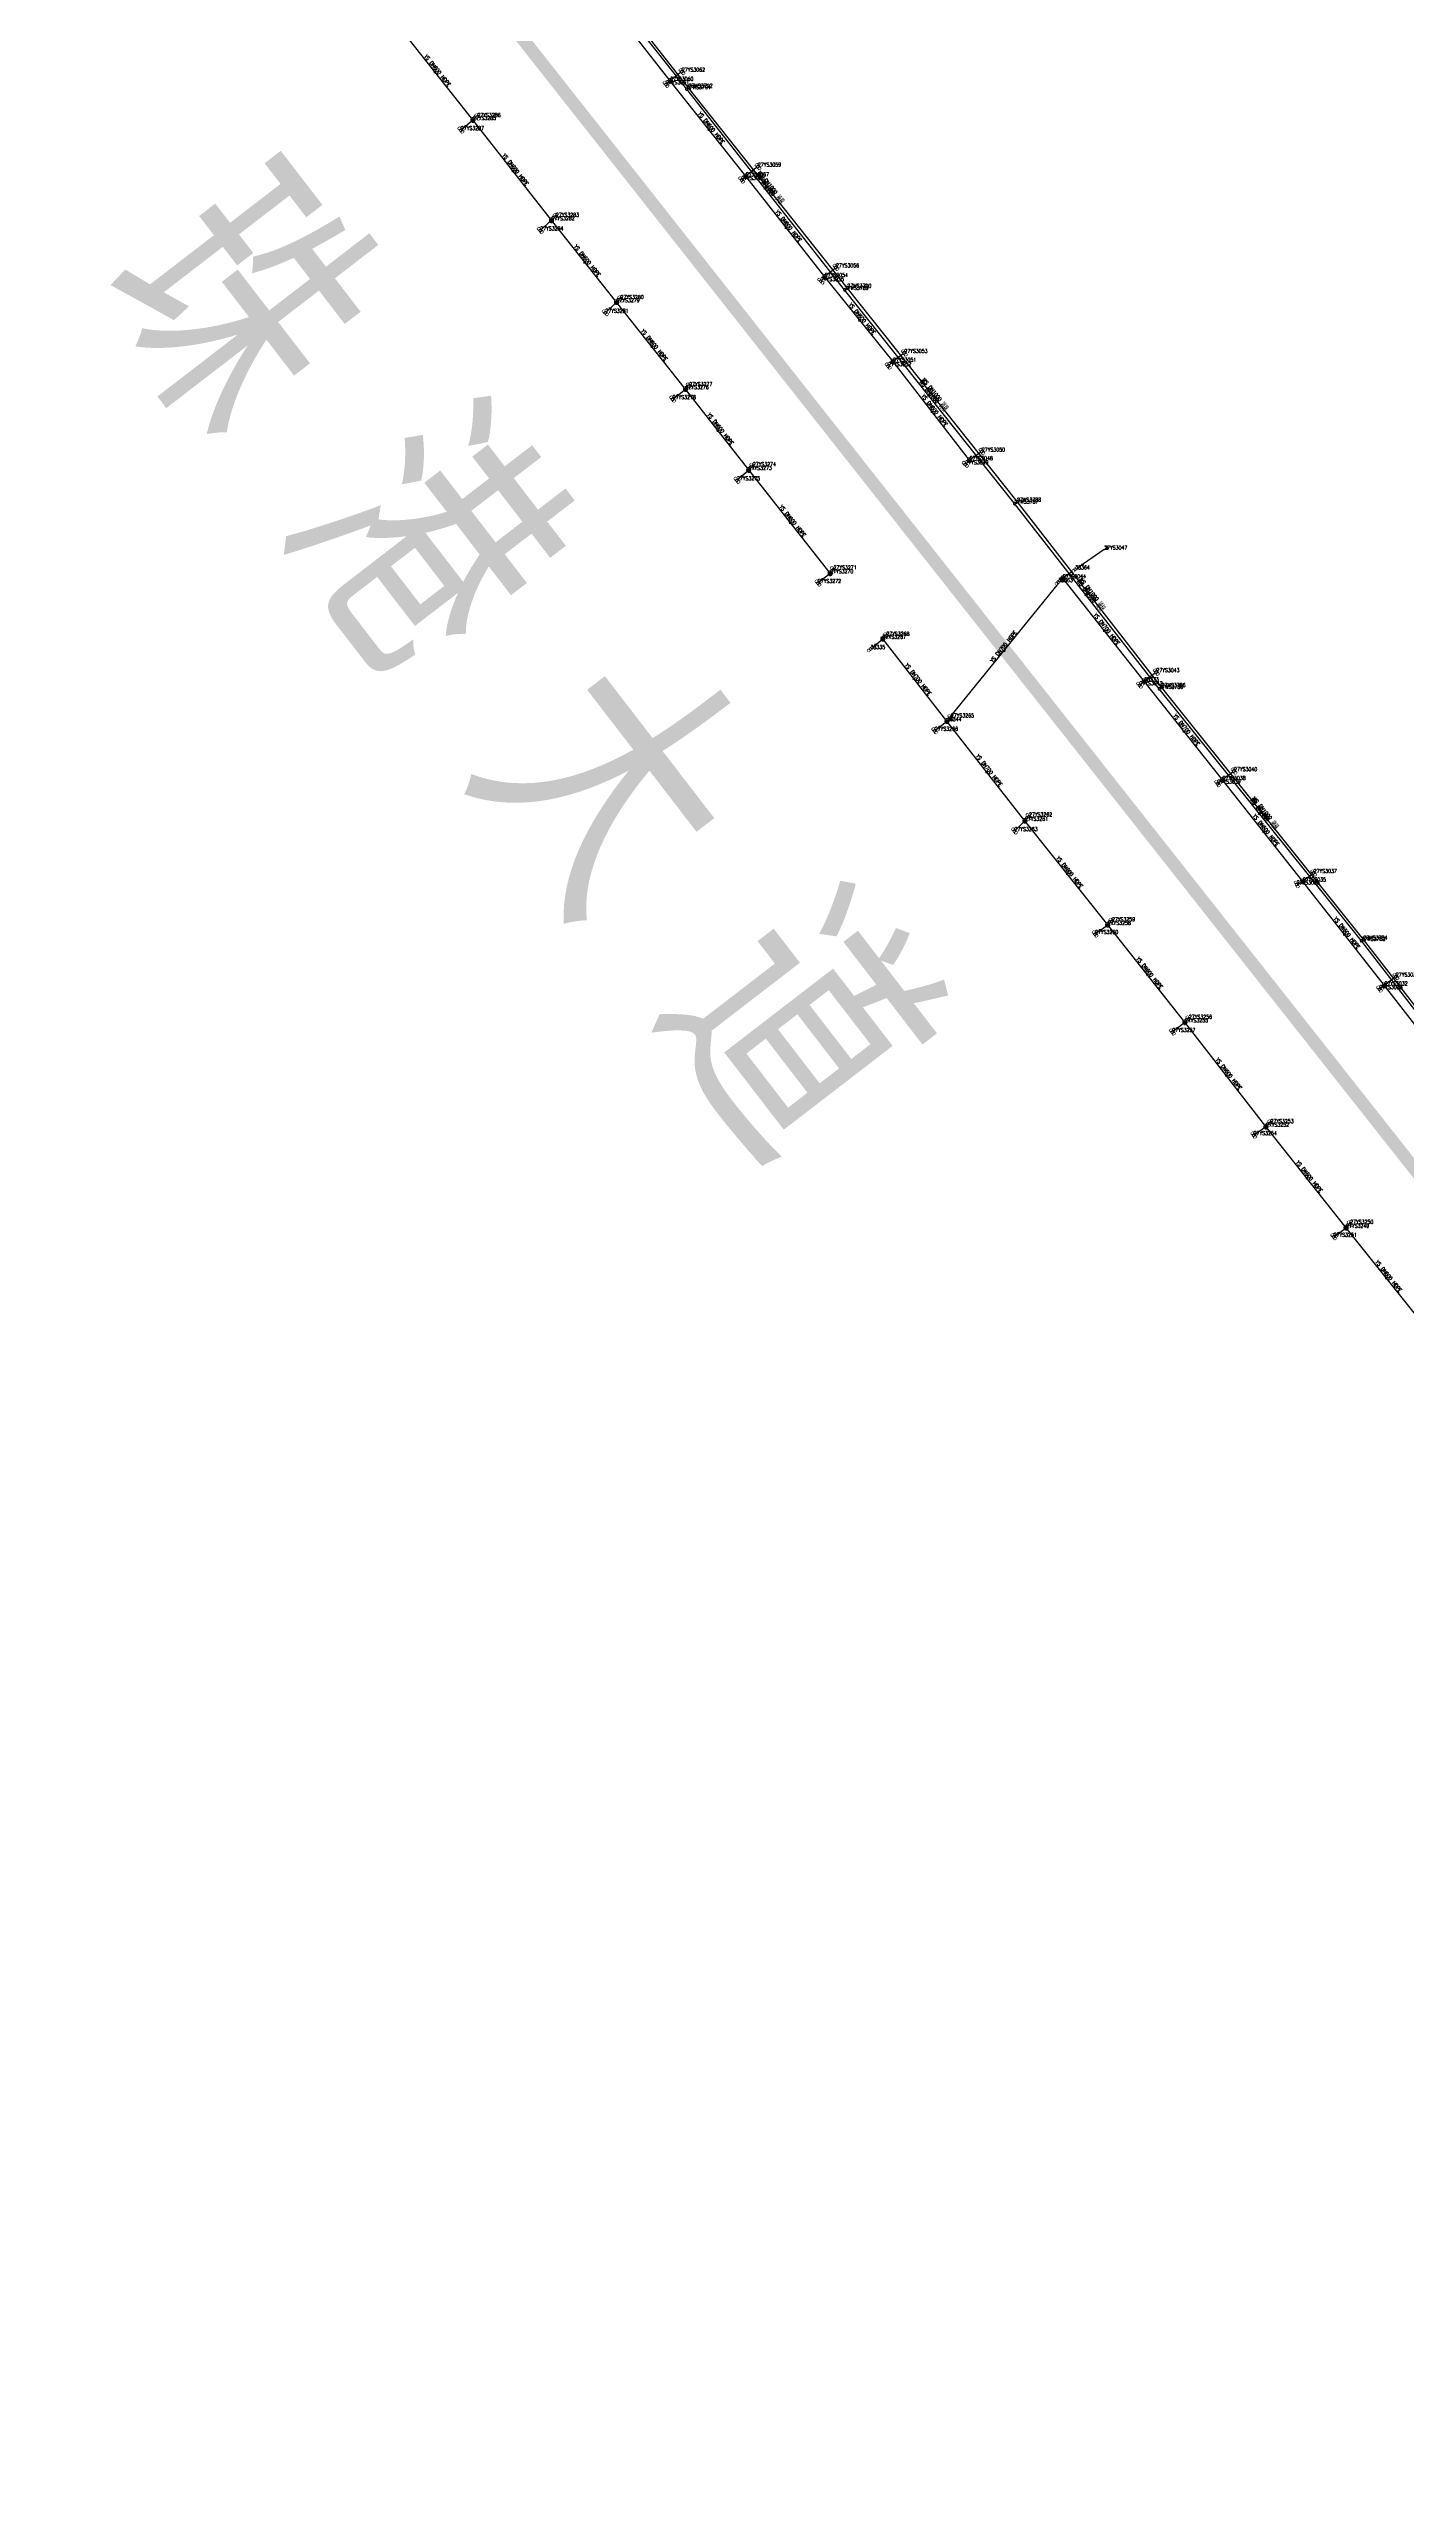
# Model space of a CAD drawing. Extents: x 78813 to 99477, y 2421021 to 2448125.
# Drawn here: x 82827 to 83145, y 2432864 to 2433437 of the extents above; entities that cross this region are included whole.
import ezdxf
from ezdxf.enums import TextEntityAlignment as Align

# ---------------------------------------------------------------- set-up
doc = ezdxf.new("R2010")
doc.units = 0
doc.set_wipeout_variables(frame=1)
doc.layers.get('0').update_dxf_attribs({"linetype": 'CONTINUOUS'})
for name, color, linetype in [('DX_WS', 16, 'CONTINUOUS'), ('DX_YS', 42, 'CONTINUOUS'), ('道路', 5, 'CONTINUOUS')]:
    doc.layers.add(name, color=color, linetype=linetype)
for name, color, linetype, true_color in [('WSLINE', 7, 'CONTINUOUS', 0x7f0000), ('YSANNEXE', 7, 'CONTINUOUS', 0xcc9900), ('YSLINE', 7, 'CONTINUOUS', 0xcc9900)]:
    doc.layers.add(name, color=color, linetype=linetype, true_color=true_color)
doc.layers.add('道路名称', color=7, linetype='CONTINUOUS', lineweight=0)
doc.styles.add('CcNameZT', font='txt.SHX', dxfattribs={"width": 0.8, "bigfont": 'HZTXT.SHX'})
doc.styles.get("Standard").update_dxf_attribs({"font": 'txt.shx', "bigfont": 'hztxt.shx'})
doc.styles.add('宋体0.7', font='', dxfattribs={"width": 0.7})
doc.styles.get('宋体0.7').set_extended_font_data('SimSun')

# ---------------------------------------------------------------- blocks, each defined once
blk = doc.blocks.new('PS管线点')
blk.add_wipeout([(0.5, 0), (0.5, 0), (0.5, 0.1), (0.5, 0.1), (0.5, 0.1), (0.5, 0.2), (0.5, 0.2), (0.4, 0.2), (0.4, 0.3), (0.4, 0.3), (0.4, 0.3), (0.4, 0.3), (0.3, 0.4), (0.3, 0.4), (0.3, 0.4), (0.2, 0.4), (0.2, 0.4), (0.2, 0.5), (0.2, 0.5), (0.1, 0.5), (0.1, 0.5), (0.1, 0.5), (0, 0.5), (0, 0.5), (-0.1, 0.5), (-0.1, 0.5), (-0.1, 0.5), (-0.2, 0.5), (-0.2, 0.5), (-0.2, 0.4), (-0.3, 0.4), (-0.3, 0.4), (-0.3, 0.4), (-0.3, 0.4), (-0.4, 0.3), (-0.4, 0.3), (-0.4, 0.3), (-0.4, 0.3), (-0.4, 0.2), (-0.5, 0.2), (-0.5, 0.2), (-0.5, 0.1), (-0.5, 0.1), (-0.5, 0.1), (-0.5, 0), (-0.5, 0), (-0.5, 0), (-0.5, -0.1), (-0.5, -0.1), (-0.5, -0.1), (-0.5, -0.2), (-0.5, -0.2), (-0.4, -0.2), (-0.4, -0.3), (-0.4, -0.3), (-0.4, -0.3), (-0.4, -0.3), (-0.3, -0.4), (-0.3, -0.4), (-0.3, -0.4), (-0.3, -0.4), (-0.2, -0.4), (-0.2, -0.5), (-0.2, -0.5), (-0.1, -0.5), (-0.1, -0.5), (-0.1, -0.5), (0, -0.5), (0, -0.5), (0.1, -0.5), (0.1, -0.5), (0.1, -0.5), (0.2, -0.5), (0.2, -0.5), (0.2, -0.4), (0.2, -0.4), (0.3, -0.4), (0.3, -0.4), (0.3, -0.4), (0.4, -0.3), (0.4, -0.3), (0.4, -0.3), (0.4, -0.3), (0.4, -0.2), (0.5, -0.2), (0.5, -0.2), (0.5, -0.1), (0.5, -0.1), (0.5, -0.1)])
blk.add_lwpolyline([(0.5, 0), (0.5, 0), (0.5, 0.1), (0.5, 0.1), (0.5, 0.1), (0.5, 0.2), (0.5, 0.2), (0.4, 0.2), (0.4, 0.3), (0.4, 0.3), (0.4, 0.3), (0.4, 0.3), (0.3, 0.4), (0.3, 0.4), (0.3, 0.4), (0.2, 0.4), (0.2, 0.4), (0.2, 0.5), (0.2, 0.5), (0.1, 0.5), (0.1, 0.5), (0.1, 0.5), (0, 0.5), (0, 0.5), (-0.1, 0.5), (-0.1, 0.5), (-0.1, 0.5), (-0.2, 0.5), (-0.2, 0.5), (-0.2, 0.4), (-0.3, 0.4), (-0.3, 0.4), (-0.3, 0.4), (-0.3, 0.4), (-0.4, 0.3), (-0.4, 0.3), (-0.4, 0.3), (-0.4, 0.3), (-0.4, 0.2), (-0.5, 0.2), (-0.5, 0.2), (-0.5, 0.1), (-0.5, 0.1), (-0.5, 0.1), (-0.5, 0), (-0.5, 0), (-0.5, 0), (-0.5, -0.1), (-0.5, -0.1), (-0.5, -0.1), (-0.5, -0.2), (-0.5, -0.2), (-0.4, -0.2), (-0.4, -0.3), (-0.4, -0.3), (-0.4, -0.3), (-0.4, -0.3), (-0.3, -0.4), (-0.3, -0.4), (-0.3, -0.4), (-0.3, -0.4), (-0.2, -0.4), (-0.2, -0.5), (-0.2, -0.5), (-0.1, -0.5), (-0.1, -0.5), (-0.1, -0.5), (0, -0.5), (0, -0.5), (0.1, -0.5), (0.1, -0.5), (0.1, -0.5), (0.2, -0.5), (0.2, -0.5), (0.2, -0.4), (0.2, -0.4), (0.3, -0.4), (0.3, -0.4), (0.3, -0.4), (0.4, -0.3), (0.4, -0.3), (0.4, -0.3), (0.4, -0.3), (0.4, -0.2), (0.5, -0.2), (0.5, -0.2), (0.5, -0.1), (0.5, -0.1), (0.5, -0.1), (0.5, 0)], close=True)
blk = doc.blocks.new('LX')
for p, q in [((-0.866, 0.5), (0, 0)), ((0, 0), (-0.866, -0.5))]:
    blk.add_line(p, q)
blk = doc.blocks.new('PS雨水井')
blk.add_lwpolyline([(1, 0), (1, 0.1), (1, 0.1), (1, 0.2), (1, 0.3), (0.9, 0.3), (0.9, 0.4), (0.9, 0.5), (0.8, 0.5), (0.8, 0.6), (0.8, 0.6), (0.7, 0.7), (0.7, 0.7), (0.6, 0.8), (0.6, 0.8), (0.5, 0.9), (0.4, 0.9), (0.4, 0.9), (0.3, 1), (0.2, 1), (0.2, 1), (0.1, 1), (0, 1), (0, 1), (-0.1, 1), (-0.2, 1), (-0.2, 1), (-0.3, 1), (-0.4, 0.9), (-0.4, 0.9), (-0.5, 0.9), (-0.6, 0.8), (-0.6, 0.8), (-0.7, 0.7), (-0.7, 0.7), (-0.8, 0.6), (-0.8, 0.6), (-0.8, 0.5), (-0.9, 0.5), (-0.9, 0.4), (-0.9, 0.3), (-1, 0.3), (-1, 0.2), (-1, 0.1), (-1, 0.1), (-1, 0), (-1, -0.1), (-1, -0.1), (-1, -0.2), (-1, -0.3), (-0.9, -0.3), (-0.9, -0.4), (-0.9, -0.5), (-0.8, -0.5), (-0.8, -0.6), (-0.8, -0.6), (-0.7, -0.7), (-0.7, -0.7), (-0.6, -0.8), (-0.6, -0.8), (-0.5, -0.9), (-0.4, -0.9), (-0.4, -0.9), (-0.3, -1), (-0.2, -1), (-0.2, -1), (-0.1, -1), (0, -1), (0, -1), (0.1, -1), (0.2, -1), (0.2, -1), (0.3, -1), (0.4, -0.9), (0.4, -0.9), (0.5, -0.9), (0.6, -0.8), (0.6, -0.8), (0.7, -0.7), (0.7, -0.7), (0.8, -0.6), (0.8, -0.6), (0.8, -0.5), (0.9, -0.5), (0.9, -0.4), (0.9, -0.3), (1, -0.3), (1, -0.2), (1, -0.1), (1, 0)], close=True)
blk.add_wipeout([(1, 0), (1, 0.1), (1, 0.1), (1, 0.2), (1, 0.3), (0.9, 0.3), (0.9, 0.4), (0.9, 0.5), (0.8, 0.5), (0.8, 0.6), (0.8, 0.6), (0.7, 0.7), (0.7, 0.7), (0.6, 0.8), (0.6, 0.8), (0.5, 0.9), (0.4, 0.9), (0.4, 0.9), (0.3, 1), (0.2, 1), (0.2, 1), (0.1, 1), (0, 1), (0, 1), (-0.1, 1), (-0.2, 1), (-0.2, 1), (-0.3, 1), (-0.4, 0.9), (-0.4, 0.9), (-0.5, 0.9), (-0.6, 0.8), (-0.6, 0.8), (-0.7, 0.7), (-0.7, 0.7), (-0.8, 0.6), (-0.8, 0.6), (-0.8, 0.5), (-0.9, 0.5), (-0.9, 0.4), (-0.9, 0.3), (-1, 0.3), (-1, 0.2), (-1, 0.1), (-1, 0.1), (-1, 0), (-1, -0.1), (-1, -0.1), (-1, -0.2), (-1, -0.3), (-0.9, -0.3), (-0.9, -0.4), (-0.9, -0.5), (-0.8, -0.5), (-0.8, -0.6), (-0.8, -0.6), (-0.7, -0.7), (-0.7, -0.7), (-0.6, -0.8), (-0.6, -0.8), (-0.5, -0.9), (-0.4, -0.9), (-0.4, -0.9), (-0.3, -1), (-0.2, -1), (-0.2, -1), (-0.1, -1), (0, -1), (0, -1), (0.1, -1), (0.2, -1), (0.2, -1), (0.3, -1), (0.4, -0.9), (0.4, -0.9), (0.5, -0.9), (0.6, -0.8), (0.6, -0.8), (0.7, -0.7), (0.7, -0.7), (0.8, -0.6), (0.8, -0.6), (0.8, -0.5), (0.9, -0.5), (0.9, -0.4), (0.9, -0.3), (1, -0.3), (1, -0.2), (1, -0.1)])
for p, q in [((-1, 0), (0, 0)), ((-0.9, 0.5), (0, 0.5)), ((0, 1), (0, 0)), ((0, 0.5), (0.9, 0.5)), ((0, 0), (0, -1)), ((0, 0), (1, 0)), ((-0.9, -0.5), (0, -0.5)), ((0, -0.5), (0.9, -0.5))]:
    blk.add_line(p, q)
blk = doc.blocks.new('PS雨篦')
blk.add_lwpolyline([(-1.5, 0.5), (0, 0.5), (1.5, 0.5), (1.5, -0.5), (0, -0.5), (-1.5, -0.5)], close=True)
blk.add_wipeout([(-1.5, 0.5), (0, 0.5), (1.5, 0.5), (1.5, -0.5), (0, -0.5), (-1.5, -0.5)])
for p, q in [((-0.5, -0.5), (-0.5, 0.5)), ((0.5, -0.5), (0.5, 0.5))]:
    blk.add_line(p, q)
blk = doc.blocks.new('PS出水口')
for points in [[(0, 0), (2, 0)], [(1.1, -0.9), (2, 0), (1.1, 0.9)]]:
    blk.add_lwpolyline(points)
blk = doc.blocks.new('测量点')
h = blk.add_hatch(color=256)
edge = h.paths.add_edge_path()
edge.add_arc((0, 0), 0.5, 0, 360)
blk.add_circle((0, 0), 0.5)

msp = doc.modelspace()

# ---------------------------------------------------------------- linework, layer by layer
at = {"layer": 'WSLINE'}
for p, q in [((82976.76, 2433427.39), (82943.08, 2433469.91)), ((82977.21, 2433427.71), (82943.68, 2433470.28)), ((83013.76, 2433380.34), (82976.76, 2433427.39)), ((83014.39, 2433380.85), (82977.21, 2433427.71)), ((83054.16, 2433330.71), (83014.39, 2433380.85)), ((83053.54, 2433330.24), (83013.76, 2433380.34)), ((83087.45, 2433286.87), (83053.54, 2433330.24)), ((83088.01, 2433287.24), (83054.16, 2433330.71)), ((83134.83, 2433227.79), (83087.45, 2433286.87)), ((83135.3, 2433228.08), (83088.01, 2433287.24)), ((83172.01, 2433179.66), (83134.83, 2433227.79)), ((83172.53, 2433180.15), (83135.3, 2433228.08))]:
    msp.add_line(p, q, dxfattribs=at)
at = {"layer": 'YSLINE'}
for p, q in [((82972.91, 2433429.33), (82953.69, 2433453.87)), ((82926.68, 2433420.17), (82908.52, 2433443.09)), ((82971.91, 2433428.53), (82972.91, 2433429.33)), ((82927.74, 2433420.86), (82926.68, 2433420.17)), ((82923.85, 2433417.78), (82926.68, 2433420.17)), ((82945.08, 2433396.64), (82926.68, 2433420.17)), ((82993.45, 2433409.23), (82990.63, 2433406.95)), ((82989.6, 2433406.09), (82990.63, 2433406.95)), ((83009.12, 2433383.36), (82990.63, 2433406.95)), ((82942.45, 2433394.28), (82945.08, 2433396.64)), ((82946.12, 2433397.47), (82945.08, 2433396.64)), ((82960.32, 2433377.45), (82945.08, 2433396.64)), ((83008.18, 2433382.38), (83009.12, 2433383.36)), ((82957.71, 2433374.98), (82960.32, 2433377.45)), ((82961.27, 2433378.2), (82960.32, 2433377.45)), ((82976.51, 2433357.08), (82960.32, 2433377.45)), ((83023.96, 2433362.48), (83025.12, 2433363.52)), ((83027.77, 2433365.58), (83025.12, 2433363.52)), ((83043.05, 2433340.43), (83025.12, 2433363.52)), ((82977.35, 2433357.79), (82976.51, 2433357.08)), ((82973.49, 2433354.73), (82976.51, 2433357.08)), ((82991.29, 2433338.13), (82976.51, 2433357.08)), ((83042.05, 2433339.46), (83043.05, 2433340.43)), ((83045.92, 2433342.45), (83043.05, 2433340.43)), ((82988.53, 2433335.73), (82991.29, 2433338.13)), ((82992.26, 2433339.04), (82991.29, 2433338.13)), ((83010.38, 2433313.92), (82991.29, 2433338.13)), ((83074.57, 2433319.49), (83064.89, 2433312.76)), ((83007.5, 2433311.65), (83010.38, 2433313.92)), ((83011.16, 2433314.85), (83010.38, 2433313.92)), ((83037.73, 2433279.29), (83064.89, 2433312.76)), ((83063.79, 2433311.86), (83064.89, 2433312.76)), ((83067.77, 2433314.84), (83064.89, 2433312.76)), ((83083.93, 2433288.62), (83064.89, 2433312.76)), ((83019.82, 2433296.17), (83022.71, 2433298.59)), ((83023.53, 2433299.27), (83022.71, 2433298.59)), ((83037.73, 2433279.29), (83022.71, 2433298.59)), ((83082.84, 2433287.7), (83083.93, 2433288.62)), ((83034.89, 2433277.01), (83037.73, 2433279.29)), ((83038.66, 2433280.13), (83037.73, 2433279.29)), ((83056.01, 2433255.92), (83037.73, 2433279.29)), ((83105.01, 2433267.56), (83102.29, 2433265.51)), ((83101.13, 2433264.65), (83102.29, 2433265.51)), ((83121.12, 2433241.7), (83102.29, 2433265.51)), ((83053.55, 2433253.53), (83056.01, 2433255.92)), ((83056.97, 2433256.93), (83056.01, 2433255.92)), ((83075.41, 2433231.56), (83056.01, 2433255.92)), ((83123.67, 2433243.71), (83121.12, 2433241.7)), ((83119.67, 2433241.02), (83121.12, 2433241.7)), ((83072.44, 2433229.41), (83075.41, 2433231.56)), ((83076.4, 2433232.39), (83075.41, 2433231.56)), ((83093.49, 2433208.71), (83075.41, 2433231.56)), ((83139.07, 2433216.5), (83140.24, 2433217.34)), ((83142.91, 2433219.43), (83140.24, 2433217.34)), ((83158.54, 2433193.7), (83140.24, 2433217.34)), ((83090.53, 2433206.45), (83093.49, 2433208.71)), ((83094.41, 2433209.52), (83093.49, 2433208.71)), ((83112.47, 2433184.25), (83093.49, 2433208.71)), ((83109.6, 2433182.28), (83112.47, 2433184.25)), ((83113.55, 2433185.09), (83112.47, 2433184.25)), ((83131.25, 2433160.57), (83112.47, 2433184.25)), ((83128.34, 2433158.46), (83131.25, 2433160.57)), ((83132.21, 2433161.48), (83131.25, 2433160.57)), ((83149.68, 2433137.51), (83131.25, 2433160.57))]:
    msp.add_line(p, q, dxfattribs=at)

# ---------------------------------------------------------------- block references
at = {"layer": 'DX_WS', "yscale": 0.5, "zscale": 0.5}
for p, xscale, rotation in [((82995.26, 2433403.86), 0.5000000001124962, 308.342543028382), ((82995.8, 2433404.28), 0.5000000001124962, 308.342543028382), ((83033.65, 2433355.29), 0.5000000001124962, 308.342543028382), ((83034.27, 2433355.78), 0.5000000001124962, 308.342543028382), ((83070.49, 2433308.55), 0.4999999999925208, 307.7695852440747), ((83071.08, 2433308.97), 0.4999999999925208, 307.7695852440747), ((83111.14, 2433257.33), 0.5000000000827747, 308.9155008268623), ((83111.65, 2433257.66), 0.5000000000827747, 308.9155008268623)]:
    msp.add_blockref('LX', p, dxfattribs=dict(at, xscale=xscale, rotation=rotation))
at = {"layer": 'DX_YS', "xscale": 0.499999999956222, "yscale": 0.5, "zscale": 0.5, "rotation": 34.83351172363297}
msp.add_blockref('PS出水口', (83074.57, 2433319.49, 0.32), dxfattribs=at)
at = {"layer": 'YSANNEXE'}
for p, xscale, yscale, zscale, rotation in [((82917.6, 2433431.63), 0.5000000000000124, 0.5000000000000124, 0.5000000000000124, 128.3425461086518), ((82981.77, 2433418.14), 0.5000000000000124, 0.5000000000000124, 0.5000000000000124, 128.3425461086518), ((82935.88, 2433408.4), 0.5000000000862933, 0.5, 0.5, 127.7695883071966), ((82999.87, 2433395.16), 0.5000000000000124, 0.5000000000000124, 0.5000000000000124, 128.3425461086518), ((82952.7, 2433387.05), 0.5000000000000124, 0.5000000000000124, 0.5000000000000124, 128.3425461086518), ((83017.12, 2433373.44), 0.5000000001294027, 0.5, 0.5, 128.9155038915376), ((82968.42, 2433367.27), 0.5000000000000124, 0.5000000000000124, 0.5000000000000124, 128.3425461086518), ((83034.08, 2433351.98), 0.5000000000862933, 0.5, 0.5, 127.7695883071966), ((82983.9, 2433347.6), 0.5000000000862933, 0.5, 0.5, 127.7695883071966), ((83000.83, 2433326.02), 0.5000000000000124, 0.5000000000000124, 0.5000000000000124, 128.3425461086518), ((83074.41, 2433300.69), 0.5000000000000124, 0.5000000000000124, 0.5000000000000124, 128.3425461086518), ((83051.31, 2433296.02), 0.5000000001585412, 0.5, 0.5, 50.99324378081111), ((83030.22, 2433288.94), 0.4999999999925208, 0.5, 0.5, 307.7695852440747), ((83093.11, 2433277.07), 0.5000000000000124, 0.5000000000000124, 0.5000000000000124, 128.3425461086518), ((83046.87, 2433267.6), 0.5000000000862933, 0.5, 0.5, 127.7695883071966), ((83111.71, 2433253.61), 0.5000000000000124, 0.5000000000000124, 0.5000000000000124, 128.3425461086518), ((83065.71, 2433243.74), 0.5000000000000124, 0.5000000000000124, 0.5000000000000124, 128.3425461086518), ((83130.68, 2433229.52), 0.5000000000000124, 0.5000000000000124, 0.5000000000000124, 128.3425461086518), ((83084.45, 2433220.13), 0.5000000000000124, 0.5000000000000124, 0.5000000000000124, 128.3425461086518), ((83102.98, 2433196.48), 0.5000000000862933, 0.5, 0.5, 127.7695883071966), ((83121.86, 2433172.41), 0.5000000000000124, 0.5000000000000124, 0.5000000000000124, 128.3425461086518), ((83140.47, 2433149.04), 0.5000000000000124, 0.5000000000000124, 0.5000000000000124, 128.3425461086518)]:
    msp.add_blockref('LX', p, dxfattribs=dict(at, xscale=xscale, yscale=yscale, zscale=zscale, rotation=rotation))

# ---------------------------------------------------------------- texts
at = {"layer": 'DX_WS', "style": 'CcNameZT', "width": 0.8}
for rotation, p in [(308.18125, (82995.46, 2433404.02, 3.08)), (308.4299, (82996, 2433404.43, 2.6)), (308.44832, (83033.85, 2433355.44, 3.1)), (308.41943, (83034.47, 2433355.93, 2.69)), (308.0181, (83070.69, 2433308.7, 2.86)), (307.9069, (83071.28, 2433309.13, 2.86)), (308.73412, (83111.34, 2433257.48, 3.02)), (308.64302, (83111.85, 2433257.82, 2.44))]:
    msp.add_text(' WS DN1000 铸铁', height=0.9, rotation=rotation, dxfattribs=at).set_placement(p, align=Align.CENTER)
at = {"layer": 'DX_YS', "style": 'CcNameZT', "width": 0.8}
for s, rotation, p in [(' YS DN600 HDPE', 308.37984, (82917.8, 2433431.78, 2.26)), (' YS DN600 HDPE', 308.37267, (82981.97, 2433418.3, 2.51)), (' YS DN600 HDPE', 308.02221, (82936.08, 2433408.56, 2.55)), (' YS DN600 HDPE', 308.08239, (83000.07, 2433395.31, 2.58)), (' YS DN600 HDPE', 308.47504, (82952.9, 2433387.2, 2.58)), (' YS DN600 HDPE', 308.88382, (83017.31, 2433373.6, 2.58)), (' YS DN600 HDPE', 308.47242, (82968.61, 2433367.42, 2.6)), (' YS DN600 HDPE', 307.84302, (83034.28, 2433352.13, 2.61)), (' YS DN600 HDPE', 307.93919, (82984.1, 2433347.76, 2.61)), (' YS DN600 HDPE', 308.26921, (83001.03, 2433326.18, 2.6)), (' YS DN700 HDPE', 308.26922, (83074.61, 2433300.85, 2.3)), (' YS DN700 HDPE', 50.94127, (83051.11, 2433296.18, 2.34)), (' YS DN700 HDPE', 307.88895, (83030.41, 2433289.09, 2.37)), (' YS DN700 HDPE', 308.45702, (83093.31, 2433277.22, 2.3)), (' YS DN700 HDPE', 308.04387, (83047.06, 2433267.76, 2.36)), (' YS DN600 HDPE', 308.34109, (83111.9, 2433253.76, 2.56)), (' YS DN600 HDPE', 308.5337, (83065.91, 2433243.89, 2.35)), (' YS DN600 HDPE', 308.3493, (83084.65, 2433220.29, 2.51)), (' YS DN600 HDPE', 307.81573, (83103.18, 2433196.63, 2.59)), (' YS DN600 HDPE', 308.42384, (83122.06, 2433172.57, 2.57)), (' YS DN600 HDPE', 308.62798, (83140.66, 2433149.2, 2.57))]:
    msp.add_text(s, height=0.9, rotation=rotation, dxfattribs=at).set_placement(p, align=Align.CENTER)
at = {"layer": 'DX_YS', "width": 0.8}
msp.add_text('27YS3047', height=0.9, dxfattribs=at).set_placement((83074.57, 2433319.49, 0.32))

# ---------------------------------------------------------------- next in the draw order: block references
at = {"layer": 'DX_WS', "xscale": 0.5, "yscale": 0.5, "zscale": 0.5}
for p in [(82976.76, 2433427.39, 3.08), (83013.76, 2433380.34, 3.1), (83053.54, 2433330.24, 2.86), (83087.45, 2433286.87, 3.02), (83134.83, 2433227.79, 2.92)]:
    msp.add_blockref('PS管线点', p, dxfattribs=at)
at = {"layer": 'DX_YS', "yscale": 0.5, "zscale": 0.5}
for p, xscale, rotation in [((82927.74, 2433420.86, 3.16), 0.5000000001064476, 123.35163653285), ((82946.12, 2433397.47, 3.25), 0.5000000000320414, 128.579711691508), ((82961.27, 2433378.2, 3.29), 0.4999999999183259, 128.2429024609325), ((82977.35, 2433357.79, 3.4), 0.5000000001406517, 130.505321902792), ((82988.53, 2433335.73, 3.55), 0.499999999899261, 311.1269136603967), ((83042.05, 2433339.46, 3.25), 0.4999999999585286, 314.1906280993379), ((83038.66, 2433280.13, 3.29), 0.5000000000683404, 132.051199992557), ((83056.97, 2433256.93, 3.32), 0.5000000001476024, 136.4852212501722), ((83076.4, 2433232.39, 3.12), 0.4999999999861604, 129.952962709549), ((83094.41, 2433209.52, 3.25), 0.4999999998743971, 131.4523340115066), ((83113.55, 2433185.09, 3.17), 0.4999999998640136, 127.9007081575887), ((83132.21, 2433161.48, 3.14), 0.5000000001047649, 133.3423853920353)]:
    msp.add_blockref('PS雨篦', p, dxfattribs=dict(at, xscale=xscale, rotation=rotation))
at = {"layer": 'DX_YS', "xscale": 0.5, "yscale": 0.5, "zscale": 0.5}
for p in [(83010.38, 2433313.92, 2.6), (83064.89, 2433312.76, 2.21), (83022.71, 2433298.59, 2.39)]:
    msp.add_blockref('PS雨水井', p, dxfattribs=at)

# ---------------------------------------------------------------- next in the draw order: block references
at = {"layer": 'DX_WS', "xscale": 0.5, "yscale": 0.5, "zscale": 0.5}
for p in [(82977.21, 2433427.71, 2.6), (83014.39, 2433380.85, 2.69), (83054.16, 2433330.71, 2.86), (83088.01, 2433287.24, 2.44), (83135.3, 2433228.08, 3.19)]:
    msp.add_blockref('PS管线点', p, dxfattribs=at)
at = {"layer": 'DX_YS', "yscale": 0.5, "zscale": 0.5}
for p, xscale, rotation in [((82923.85, 2433417.78, 3.56), 0.4999999999792047, 310.0809722982104), ((82942.45, 2433394.28, 3.51), 0.5000000000711036, 311.9437535597629), ((82957.71, 2433374.98, 3.59), 0.500000000098154, 313.5029270057027), ((82973.49, 2433354.73, 3.66), 0.500000000030834, 307.899930818711), ((83045.92, 2433342.45, 3.42), 0.4999999999096298, 125.1955948159499), ((83011.16, 2433314.85, 3.35), 0.4999999998894623, 139.9276850755756), ((83023.53, 2433299.27, 3.18), 0.4999999998326239, 129.640632286197), ((83034.89, 2433277.01, 3.58), 0.5000000000049101, 308.8124522000128), ((83053.55, 2433253.53, 3.64), 0.4999999999685338, 314.2316892030361), ((83072.44, 2433229.41, 3.4), 0.5000000001863072, 305.744756922815), ((83090.53, 2433206.45, 3.52), 0.4999999998529902, 307.356435095356), ((83109.6, 2433182.28, 3.54), 0.500000000007686, 304.5534821312614), ((83128.34, 2433158.46, 3.59), 0.5000000000675592, 305.9958273454051)]:
    msp.add_blockref('PS雨篦', p, dxfattribs=dict(at, xscale=xscale, rotation=rotation))
at = {"layer": 'DX_YS', "xscale": 0.5, "yscale": 0.5, "zscale": 0.5}
for name, p in [('PS雨水井', (82991.29, 2433338.13, 2.61)), ('测量点', (83063.79, 2433311.86, 3.17)), ('测量点', (83067.77, 2433314.84, 3.46))]:
    msp.add_blockref(name, p, dxfattribs=at)

# ---------------------------------------------------------------- next in the draw order: linework, layer by layer
at = {"layer": 'YSLINE'}
for p, q in [((82975.64, 2433431.49), (82972.91, 2433429.33)), ((82990.63, 2433406.95), (82972.91, 2433429.33)), ((83011.74, 2433385.61), (83009.12, 2433383.36)), ((83025.12, 2433363.52), (83009.12, 2433383.36)), ((83086.8, 2433290.76), (83083.93, 2433288.62)), ((83102.29, 2433265.51), (83083.93, 2433288.62)), ((83140.24, 2433217.34), (83121.12, 2433241.7))]:
    msp.add_line(p, q, dxfattribs=at)

# ---------------------------------------------------------------- next in the draw order: block references
at = {"layer": 'DX_YS', "xscale": 0.5, "yscale": 0.5, "zscale": 0.5}
for name, p in [('PS雨水井', (82926.68, 2433420.17, 2.26)), ('PS雨水井', (82945.08, 2433396.64, 2.55)), ('PS雨水井', (82960.32, 2433377.45, 2.58)), ('PS雨水井', (82976.51, 2433357.08, 2.6)), ('PS雨水井', (83043.05, 2433340.43, 2.61)), ('测量点', (83019.82, 2433296.17, 3.25)), ('测量点', (83037.73, 2433279.29, 2.37)), ('PS雨水井', (83056.01, 2433255.92, 2.36)), ('PS雨水井', (83075.41, 2433231.56, 2.35)), ('PS雨水井', (83093.49, 2433208.71, 2.51)), ('PS雨水井', (83112.47, 2433184.25, 2.59)), ('PS雨水井', (83131.25, 2433160.57, 2.57))]:
    msp.add_blockref(name, p, dxfattribs=at)
at = {"layer": 'DX_YS', "yscale": 0.5, "zscale": 0.5}
for p, xscale, rotation in [((82992.26, 2433339.04, 3.27), 0.5000000001553012, 133.1797721410863), ((83007.5, 2433311.65, 3.48), 0.5000000001032497, 308.1405695533284), ((83063.79, 2433311.86, 3.17), 0.499999999857888, 40.16648119226884)]:
    msp.add_blockref('PS雨篦', p, dxfattribs=dict(at, xscale=xscale, rotation=rotation))

# ---------------------------------------------------------------- next in the draw order: texts
at = {"layer": 'DX_WS', "style": 'CcNameZT', "width": 0.8}
for s, p in [('27WS3791', (82976.76, 2433427.39, 3.08)), ('27WS3792', (82977.21, 2433427.71, 2.6)), ('27WS3789', (83013.76, 2433380.34, 3.1)), ('27WS3790', (83014.39, 2433380.85, 2.69)), ('27WS3787', (83053.54, 2433330.24, 2.86)), ('27WS3788', (83054.16, 2433330.71, 2.86)), ('27WS3785', (83087.45, 2433286.87, 3.02)), ('27WS3786', (83088.01, 2433287.24, 2.44)), ('27WS3783', (83134.83, 2433227.79, 2.92)), ('27WS3784', (83135.3, 2433228.08, 3.19))]:
    msp.add_text(s, height=0.9, dxfattribs=at).set_placement(p)
at = {"layer": 'DX_YS', "width": 0.8}
for s, p in [('27YS3271', (83011.16, 2433314.85, 3.35)), ('27YS3268', (83023.53, 2433299.27, 3.18))]:
    msp.add_text(s, height=0.9, dxfattribs=at).set_placement(p)
at = {"layer": 'DX_YS', "style": 'CcNameZT', "width": 0.8}
msp.add_text(' YS DN600 HDPE', height=0.9, rotation=308.114, dxfattribs=at).set_placement((83130.87, 2433229.67, 2.56), align=Align.CENTER)

# ---------------------------------------------------------------- next in the draw order: block references
at = {"layer": 'DX_YS', "yscale": 0.5, "zscale": 0.5}
for p, xscale, rotation in [((82971.91, 2433428.53, 3.18), 0.5000000001307304, 308.8417434278991), ((82989.6, 2433406.09, 3.19), 0.4999999999403549, 309.7293292555685), ((83008.18, 2433382.38, 3.21), 0.5000000000464023, 316.3695965836787), ((83023.96, 2433362.48, 3.29), 0.4999999999524855, 312.2637766774963), ((83067.77, 2433314.84, 3.46), 0.499999999857888, 40.16648119226884), ((83019.82, 2433296.17, 3.25), 0.499999999857888, 40.16648119226884), ((83082.84, 2433287.7, 3.04), 0.4999999998305722, 310.055925594145), ((83101.13, 2433264.65, 3.04), 0.5000000000125269, 306.2986250482712), ((83119.67, 2433241.02, 3.11), 0.4999999998556588, 295.322456605826), ((83139.07, 2433216.5, 3.07), 0.4999999999407199, 305.8250814014486)]:
    msp.add_blockref('PS雨篦', p, dxfattribs=dict(at, xscale=xscale, rotation=rotation))
at = {"layer": 'DX_YS', "xscale": 0.5, "yscale": 0.5, "zscale": 0.5}
msp.add_blockref('PS雨水井', (83037.73, 2433279.29, 2.37), dxfattribs=at)
at = {"layer": 'YSANNEXE', "yscale": 0.5, "zscale": 0.5}
for p, xscale, rotation in [((82925.26, 2433418.97), 0.500000000136766, 40.10704567751556), ((82959.02, 2433376.21), 0.4999999999814238, 43.54479242712766), ((82975, 2433355.9), 0.5000000000105147, 37.81521448019213), ((82989.91, 2433336.93), 0.4999999998787904, 41.25296123318996), ((83008.94, 2433312.79), 0.4999999998864714, 38.38817225690372), ((83073.93, 2433230.48), 0.4999999999741467, 35.52338329475418), ((83092.01, 2433207.58), 0.4999999999545856, 37.24225667706888), ((83129.79, 2433159.51), 0.5000000000048387, 36.09634109330177)]:
    msp.add_blockref('LX', p, dxfattribs=dict(at, xscale=xscale, rotation=rotation))

# ---------------------------------------------------------------- next in the draw order: texts
at = {"layer": 'DX_YS', "width": 0.8}
for s, p in [('27YS3285', (82926.68, 2433420.17, 2.26)), ('27YS3286', (82927.74, 2433420.86, 3.16)), ('27YS3287', (82923.85, 2433417.78, 3.56)), ('27YS3283', (82946.12, 2433397.47, 3.25)), ('27YS3284', (82942.45, 2433394.28, 3.51)), ('27YS3282', (82945.08, 2433396.64, 2.55)), ('27YS3281', (82957.71, 2433374.98, 3.59)), ('27YS3279', (82960.32, 2433377.45, 2.58)), ('27YS3280', (82961.27, 2433378.2, 3.29)), ('27YS3276', (82976.51, 2433357.08, 2.6)), ('27YS3277', (82977.35, 2433357.79, 3.4)), ('27YS3278', (82973.49, 2433354.73, 3.66)), ('27YS3049', (83042.05, 2433339.46, 3.25)), ('27YS3048', (83043.05, 2433340.43, 2.61)), ('27YS3050', (83045.92, 2433342.45, 3.42)), ('27YS3275', (82988.53, 2433335.73, 3.55)), ('27YS3273', (82991.29, 2433338.13, 2.61)), ('27YS3274', (82992.26, 2433339.04, 3.27)), ('27YS3272', (83007.5, 2433311.65, 3.48)), ('27YS3270', (83010.38, 2433313.92, 2.6)), ('27YS3263', (83053.55, 2433253.53, 3.64)), ('27YS3261', (83056.01, 2433255.92, 2.36)), ('27YS3262', (83056.97, 2433256.93, 3.32)), ('27YS3258', (83075.41, 2433231.56, 2.35)), ('27YS3259', (83076.4, 2433232.39, 3.12)), ('27YS3260', (83072.44, 2433229.41, 3.4)), ('27YS3255', (83093.49, 2433208.71, 2.51)), ('27YS3256', (83094.41, 2433209.52, 3.25)), ('27YS3257', (83090.53, 2433206.45, 3.52)), ('27YS3253', (83113.55, 2433185.09, 3.17)), ('27YS3254', (83109.6, 2433182.28, 3.54)), ('27YS3252', (83112.47, 2433184.25, 2.59)), ('27YS3251', (83128.34, 2433158.46, 3.59)), ('27YS3249', (83131.25, 2433160.57, 2.57)), ('27YS3250', (83132.21, 2433161.48, 3.14))]:
    msp.add_text(s, height=0.9, dxfattribs=at).set_placement(p)

# ---------------------------------------------------------------- next in the draw order: block references
at = {"layer": 'DX_YS', "yscale": 0.5, "zscale": 0.5}
for p, xscale, rotation in [((82975.64, 2433431.49, 3.66), 0.5000000000080006, 128.2820054694356), ((82993.45, 2433409.23, 3.5), 0.5000000000426708, 128.9067287169893), ((83011.74, 2433385.61, 3.56), 0.4999999999717137, 130.6139085131846), ((83027.77, 2433365.58, 3.53), 0.4999999998249215, 127.8225767244411), ((83086.8, 2433290.76, 3.36), 0.4999999999417161, 126.6357637176717), ((83105.01, 2433267.56, 3.5), 0.5000000000929037, 127.021428880242), ((83123.67, 2433243.71, 3.47), 0.4999999999584204, 128.1661528656902), ((83142.91, 2433219.43, 3.6), 0.5000000000726956, 128.098464617302)]:
    msp.add_blockref('PS雨篦', p, dxfattribs=dict(at, xscale=xscale, rotation=rotation))
at = {"layer": 'YSANNEXE', "yscale": 0.5, "zscale": 0.5}
for p, xscale, rotation in [((83069.73, 2433316.13), 0.5000000000799717, 34.85917011684884), ((83021.26, 2433297.38), 0.500000000136766, 40.10704567751556), ((83036.31, 2433278.15), 0.5000000001339261, 38.96113008887203)]:
    msp.add_blockref('LX', p, dxfattribs=dict(at, xscale=xscale, rotation=rotation))

# ---------------------------------------------------------------- next in the draw order: texts
at = {"layer": 'DX_YS', "width": 0.8}
for s, p in [('38363', (83063.79, 2433311.86, 3.17)), ('27YS3044', (83064.89, 2433312.76, 2.21)), ('38364', (83067.77, 2433314.84, 3.46)), ('38335', (83019.82, 2433296.17, 3.25)), ('27YS3267', (83022.71, 2433298.59, 2.39)), ('27YS3266', (83034.89, 2433277.01, 3.58)), ('38344', (83037.73, 2433279.29, 2.37)), ('27YS3265', (83038.66, 2433280.13, 3.29))]:
    msp.add_text(s, height=0.9, dxfattribs=at).set_placement(p)

# ---------------------------------------------------------------- next in the draw order: block references
at = {"layer": 'DX_YS', "xscale": 0.5, "yscale": 0.5, "zscale": 0.5}
for name, p in [('PS雨水井', (82972.91, 2433429.33, 2.5)), ('PS雨水井', (82990.63, 2433406.95, 2.51)), ('PS雨水井', (83009.12, 2433383.36, 2.58)), ('PS雨水井', (83025.12, 2433363.52, 2.58)), ('测量点', (83083.93, 2433288.62, 2.3)), ('PS雨水井', (83102.29, 2433265.51, 2.3)), ('PS雨水井', (83121.12, 2433241.7, 2.56)), ('PS雨水井', (83140.24, 2433217.34, 2.56))]:
    msp.add_blockref(name, p, dxfattribs=at)

# ---------------------------------------------------------------- next in the draw order: block references
msp.add_blockref('PS雨水井', (83083.93, 2433288.62, 2.3), dxfattribs=at)
at = {"layer": 'YSANNEXE', "xscale": 0.500000000103936, "yscale": 0.5, "zscale": 0.5, "rotation": 218.869877754271}
msp.add_blockref('LX', (82992.04, 2433408.09), dxfattribs=at)

# ---------------------------------------------------------------- next in the draw order: texts
at = {"layer": 'DX_YS', "width": 0.8}
for s, p in [('27YS3062', (82975.64, 2433431.49, 3.66)), ('27YS3061', (82971.91, 2433428.53, 3.18)), ('27YS3060', (82972.91, 2433429.33, 2.5)), ('27YS3059', (82993.45, 2433409.23, 3.5)), ('27YS3058', (82989.6, 2433406.09, 3.19)), ('27YS3057', (82990.63, 2433406.95, 2.51)), ('27YS3056', (83011.74, 2433385.61, 3.56)), ('27YS3055', (83008.18, 2433382.38, 3.21)), ('27YS3054', (83009.12, 2433383.36, 2.58)), ('27YS3052', (83023.96, 2433362.48, 3.29)), ('27YS3051', (83025.12, 2433363.52, 2.58)), ('27YS3053', (83027.77, 2433365.58, 3.53)), ('27YS3038', (83102.29, 2433265.51, 2.3)), ('27YS3040', (83105.01, 2433267.56, 3.5)), ('27YS3039', (83101.13, 2433264.65, 3.04)), ('27YS3037', (83123.67, 2433243.71, 3.47)), ('27YS3036', (83119.67, 2433241.02, 3.11)), ('27YS3035', (83121.12, 2433241.7, 2.56)), ('27YS3034', (83142.91, 2433219.43, 3.6)), ('27YS3033', (83139.07, 2433216.5, 3.07)), ('27YS3032', (83140.24, 2433217.34, 2.56))]:
    msp.add_text(s, height=0.9, dxfattribs=at).set_placement(p)
at = {"layer": '道路名称', "style": '宋体0.7', "width": 0.7}
msp.add_text('珠 港 大 道', height=50, rotation=307.59616, dxfattribs=at).set_placement((82939.31, 2433294.51), align=Align.MIDDLE)

# ---------------------------------------------------------------- next in the draw order: linework, layer by layer
at = {"layer": '道路', "const_width": 3, "flags": 128}
msp.add_lwpolyline([(83418.46, 2432865.07), (83298.22, 2432987.89), (83193.75, 2433115.45), (83007.9, 2433350.9), (82836.11, 2433568.8), (82427.99, 2434081.07), (81804.77, 2434876.6), (81332.49, 2435513.34)], dxfattribs=at)

# ---------------------------------------------------------------- next in the draw order: texts
at = {"layer": 'DX_YS', "width": 0.8}
for s, p in [('38373', (83083.93, 2433288.62, 2.3)), ('27YS3043', (83086.8, 2433290.76, 3.36)), ('27YS3042', (83082.84, 2433287.7, 3.04))]:
    msp.add_text(s, height=0.9, dxfattribs=at).set_placement(p)

doc.saveas('drawing.dxf')
